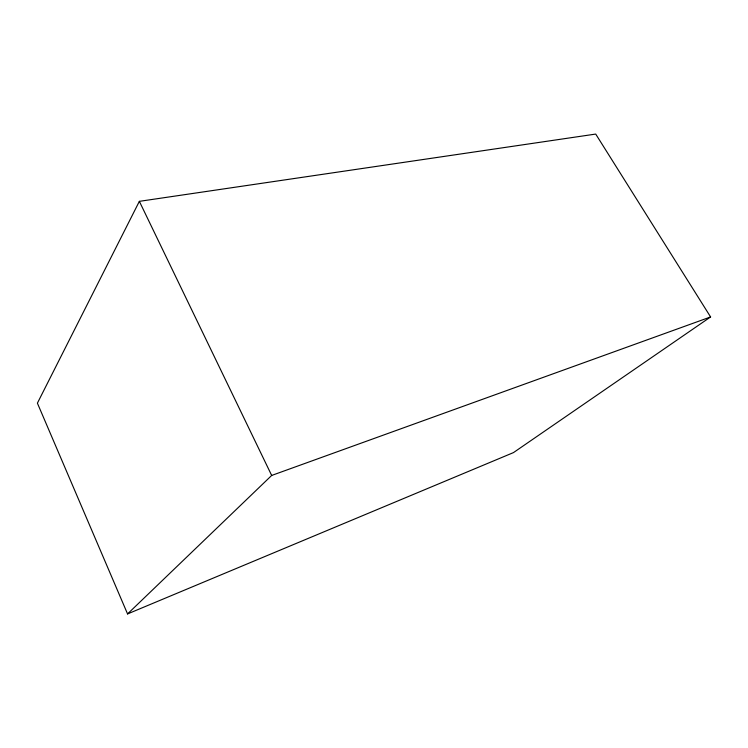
<?xml version="1.0" encoding="UTF-8"?>
<svg xmlns="http://www.w3.org/2000/svg" width="748" height="748" viewBox="0 0 748 748"><rect width="100%" height="100%" fill="white"/><g stroke="black" fill="none" stroke-linecap="round" stroke-linejoin="round"><path stroke-width="1.12" d="M139.352 201.343L37.4 403.163L127.562 613.93L513.493 452.587L710.6 316.946L595.717 134.07L139.352 201.343L271.674 475.448L127.562 613.93M271.674 475.448L710.6 316.946"/></g></svg>
